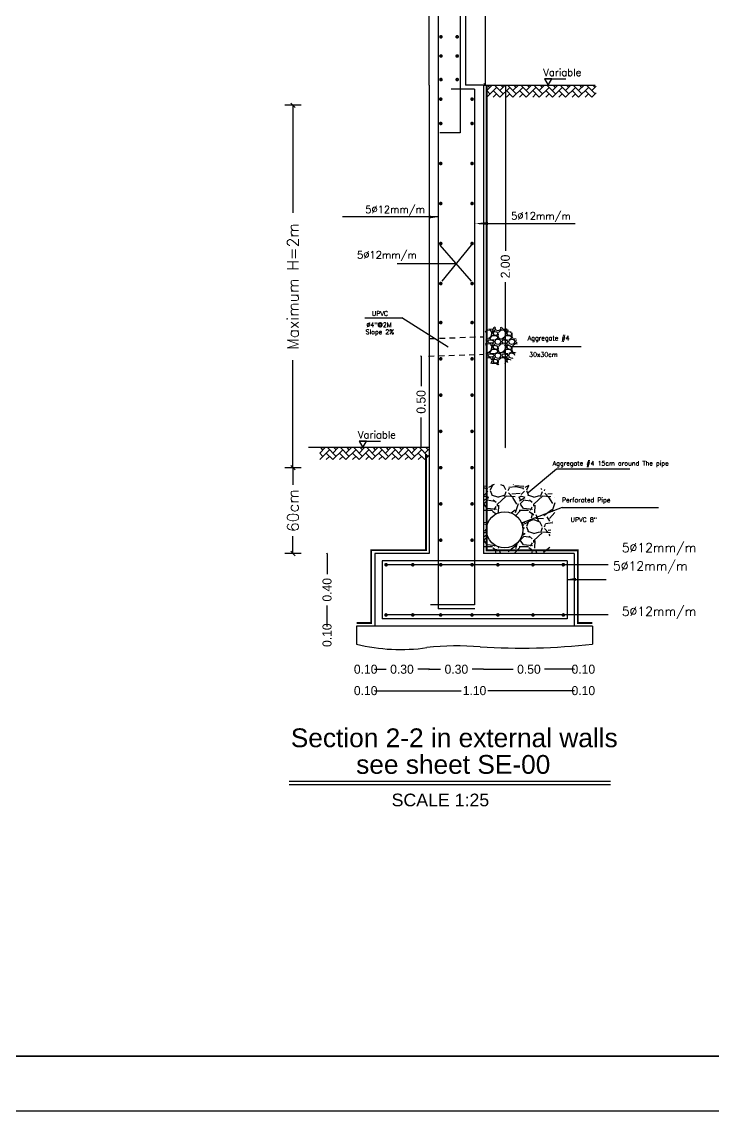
# Model space of a CAD drawing. Extents: x 166525 to 167198, y 178739 to 179747.
# Drawn here: x 167062.4 to 167077.65, y 178952.16 to 178976.19 of the extents above; entities that cross this region are included whole.
import ezdxf

# ---------------------------------------------------------------- set-up
doc = ezdxf.new("R2010")
doc.units = 0
doc.header["$MEASUREMENT"] = 0
for name, pattern in [('AUSGEZOGEN', [0]), ('DASHDOT', [25.4, 12.7, -6.35, 0, -6.35]), ('HIDDEN2', [0.1875, 0.125, -0.0625])]:
    doc.linetypes.add(name, pattern=pattern)
doc.layers.get('0').update_dxf_attribs({"linetype": 'CONTINUOUS'})
doc.layers.get('DEFPOINTS').update_dxf_attribs({"linetype": 'CONTINUOUS'})
for name, color, linetype in [('05', 1, 'CONTINUOUS'), ('10 Stru-Hatch', 8, 'CONTINUOUS'), ('11 Stru-Dim', 4, 'CONTINUOUS'), ('13 Stru-TEXT', 7, 'CONTINUOUS'), ('beams', 4, 'CONTINUOUS'), ('COVER', 7, 'CONTINUOUS'), ('DIM', 144, 'CONTINUOUS'), ('EBENE0', 7, 'AUSGEZOGEN'), ('FINCE', 2, 'CONTINUOUS'), ('HATCH', 40, 'CONTINUOUS'), ('HATCHSOLID', 5, 'CONTINUOUS'), ('MHATCH', 8, 'CONTINUOUS'), ('NUMBERS', 6, 'CONTINUOUS'), ('OUT', 6, 'CONTINUOUS'), ('points', 8, 'CONTINUOUS'), ('POLI', 3, 'CONTINUOUS'), ('RIB', 3, 'CONTINUOUS'), ('ST', 2, 'CONTINUOUS'), ('TEXT', 7, 'CONTINUOUS'), ('TXT', 6, 'CONTINUOUS'), ('win', 4, 'CONTINUOUS')]:
    doc.layers.add(name, color=color, linetype=linetype)
doc.styles.add('FUTURA', font='SAS_____.PFB')
doc.styles.add('ROMANS', font='romans.shx')
doc.styles.add('STABC', font='romans', dxfattribs={"bigfont": 'b'})
doc.dimstyles.new('1-25', dxfattribs={"dimtxt": 0.2, "dimasz": 0.01, "dimexe": 0, "dimexo": 0, "dimgap": 0.08, "dimtad": 0, "dimlfac": 0.25, "dimzin": 0, "dimdsep": 46, "dimtxsty": 'Standard', "dimblk1": 'OBLIQUE', "dimblk2": 'OBLIQUE', "dimsah": 1, "dimcen": 0, "dimse1": 1, "dimse2": 1, "dimclrd": 256, "dimclre": 256, "dimclrt": 4, "dimadec": 0, "dimazin": 0, "dimtfac": 5.555556, "dimtix": 1, "dimtofl": 0, "dimtmove": 2, "dimatfit": 3, "dimldrblk": 'OBLIQUE', "dimfxl": 1, "dimtolj": 1, "dimtzin": 0, "dimarcsym": 0})
doc.dimstyles.new('1.50', dxfattribs={"dimtxt": 0.1, "dimasz": 0.07, "dimexe": 0.18, "dimexo": 0.0625, "dimgap": 0.1, "dimtad": 0, "dimdec": 1, "dimlfac": 0.5, "dimzin": 0, "dimdsep": 46, "dimtxsty": 'STABC', "dimblk": 'OBLIQUE', "dimcen": 0, "dimse1": 1, "dimse2": 1, "dimclrd": 8, "dimclrt": 4, "dimadec": 0, "dimazin": 0, "dimtfac": 1, "dimtdec": 1, "dimtofl": 0, "dimtmove": 0, "dimatfit": 3, "dimfxl": 1, "dimtolj": 1, "dimtzin": 0, "dimarcsym": 0})
doc.dimstyles.new('D2', dxfattribs={"dimtxt": 0.25, "dimasz": 0.1, "dimexe": 0.18, "dimexo": 0.06, "dimgap": 0.09, "dimtad": 0, "dimzin": 0, "dimdsep": 46, "dimtxsty": 'ROMANS', "dimblk1": 'OBLIQUE', "dimblk2": 'OBLIQUE', "dimsah": 1, "dimcen": 0.09, "dimclrd": 3, "dimclre": 8, "dimclrt": 6, "dimadec": 0, "dimazin": 0, "dimtfac": 1, "dimtix": 1, "dimtofl": 0, "dimtmove": 2, "dimatfit": 3, "dimldrblk": 'OBLIQUE', "dimfxl": 1, "dimtolj": 1, "dimtzin": 0, "dimarcsym": 0})

# ---------------------------------------------------------------- blocks, each defined once
blk = doc.blocks.new('_OBLIQUE')
at = {"color": 0, "linetype": 'ByBlock'}
blk.add_line((-0.5, -0.5), (0.5, 0.5), dxfattribs=at)
blk = doc.blocks.new('*D1151')
at = {"layer": 'DEFPOINTS', "color": 0, "transparency": 16777216}
for p in [(167070.494, 178964.465), (167069.137, 178962.863), (167070.494, 178962.863)]:
    blk.add_point(p, dxfattribs=at)
at = {"layer": 'HATCHSOLID', "lineweight": -2, "transparency": 16777216}
for p, q in [((167069.137, 178964.465), (167069.137, 178964.011)), ((167069.137, 178962.863), (167069.137, 178963.317))]:
    blk.add_line(p, q, dxfattribs=at)
at = {"layer": 'HATCHSOLID', "lineweight": -2, "transparency": 16777216, "xscale": 0.01, "yscale": 0.01, "zscale": 0.01}
for p, rotation in [((167069.137, 178964.465), 90), ((167069.137, 178962.863), 270)]:
    blk.add_blockref('_OBLIQUE', p, dxfattribs=dict(at, rotation=rotation))
at = {"layer": 'HATCHSOLID', "color": 4, "transparency": 16777216, "insert": (167069.137, 178963.664), "char_height": 0.2, "attachment_point": 5, "rotation": 90}
blk.add_mtext('\\A1;0.40', dxfattribs=at)
blk = doc.blocks.new('*D1152')
at = {"layer": 'DEFPOINTS', "color": 0, "transparency": 16777216}
for p in [(167069.137, 178962.863), (167070.094, 178962.863), (167070.094, 178962.463)]:
    blk.add_point(p, dxfattribs=at)
at = {"layer": 'HATCHSOLID', "color": 4, "transparency": 16777216, "insert": (167069.137, 178962.663), "char_height": 0.2, "attachment_point": 5, "rotation": 90}
blk.add_mtext('\\A1;0.10', dxfattribs=at)
blk = doc.blocks.new('*D1153')
at = {"layer": 'DEFPOINTS', "color": 0, "transparency": 16777216}
for p in [(167071.389, 178964.465), (167072.589, 178964.463), (167071.389, 178961.911)]:
    blk.add_point(p, dxfattribs=at)
at = {"layer": 'HATCHSOLID', "lineweight": -2, "transparency": 16777216}
for p, q in [((167071.389, 178961.911), (167071.642, 178961.911)), ((167072.589, 178961.911), (167072.336, 178961.911))]:
    blk.add_line(p, q, dxfattribs=at)
at = {"layer": 'HATCHSOLID', "lineweight": -2, "transparency": 16777216, "xscale": 0.01, "yscale": 0.01, "zscale": 0.01, "rotation": 180}
blk.add_blockref('_OBLIQUE', (167071.389, 178961.911), dxfattribs=at)
at = {"layer": 'HATCHSOLID', "lineweight": -2, "transparency": 16777216, "xscale": 0.01, "yscale": 0.01, "zscale": 0.01}
blk.add_blockref('_OBLIQUE', (167072.589, 178961.911), dxfattribs=at)
at = {"layer": 'HATCHSOLID', "color": 4, "transparency": 16777216, "insert": (167071.989, 178961.911), "char_height": 0.2, "attachment_point": 5}
blk.add_mtext('\\A1;0.30', dxfattribs=at)
blk = doc.blocks.new('*D1154')
at = {"layer": 'DEFPOINTS', "color": 0, "transparency": 16777216}
for p in [(167070.189, 178964.465), (167071.389, 178964.465), (167070.189, 178961.911)]:
    blk.add_point(p, dxfattribs=at)
at = {"layer": 'HATCHSOLID', "lineweight": -2, "transparency": 16777216}
for p, q in [((167070.189, 178961.911), (167070.442, 178961.911)), ((167071.389, 178961.911), (167071.136, 178961.911))]:
    blk.add_line(p, q, dxfattribs=at)
at = {"layer": 'HATCHSOLID', "lineweight": -2, "transparency": 16777216, "xscale": 0.01, "yscale": 0.01, "zscale": 0.01, "rotation": 180}
blk.add_blockref('_OBLIQUE', (167070.189, 178961.911), dxfattribs=at)
at = {"layer": 'HATCHSOLID', "lineweight": -2, "transparency": 16777216, "xscale": 0.01, "yscale": 0.01, "zscale": 0.01}
blk.add_blockref('_OBLIQUE', (167071.389, 178961.911), dxfattribs=at)
at = {"layer": 'HATCHSOLID', "color": 4, "transparency": 16777216, "insert": (167070.789, 178961.911), "char_height": 0.2, "attachment_point": 5}
blk.add_mtext('\\A1;0.30', dxfattribs=at)
blk = doc.blocks.new('*D1155')
at = {"layer": 'DEFPOINTS', "color": 0, "transparency": 16777216}
for p in [(167070.189, 178964.465), (167069.789, 178962.863), (167069.789, 178961.911)]:
    blk.add_point(p, dxfattribs=at)
at = {"layer": 'HATCHSOLID', "color": 4, "transparency": 16777216, "insert": (167069.989, 178961.911), "char_height": 0.2, "attachment_point": 5}
blk.add_mtext('\\A1;0.10', dxfattribs=at)
blk = doc.blocks.new('*D1156')
at = {"layer": 'DEFPOINTS', "color": 0, "transparency": 16777216}
for p in [(167074.589, 178962.863), (167074.989, 178962.863), (167074.989, 178961.911)]:
    blk.add_point(p, dxfattribs=at)
at = {"layer": 'HATCHSOLID', "color": 4, "transparency": 16777216, "insert": (167074.789, 178961.911), "char_height": 0.2, "attachment_point": 5}
blk.add_mtext('\\A1;0.10', dxfattribs=at)
blk = doc.blocks.new('*D1157')
at = {"layer": 'DEFPOINTS', "color": 0, "transparency": 16777216}
for p in [(167072.589, 178964.463), (167074.589, 178964.463), (167072.589, 178961.911)]:
    blk.add_point(p, dxfattribs=at)
at = {"layer": 'HATCHSOLID', "lineweight": -2, "transparency": 16777216}
for p, q in [((167072.589, 178961.911), (167073.242, 178961.911)), ((167074.589, 178961.911), (167073.936, 178961.911))]:
    blk.add_line(p, q, dxfattribs=at)
at = {"layer": 'HATCHSOLID', "lineweight": -2, "transparency": 16777216, "xscale": 0.01, "yscale": 0.01, "zscale": 0.01, "rotation": 180}
blk.add_blockref('_OBLIQUE', (167072.589, 178961.911), dxfattribs=at)
at = {"layer": 'HATCHSOLID', "lineweight": -2, "transparency": 16777216, "xscale": 0.01, "yscale": 0.01, "zscale": 0.01}
blk.add_blockref('_OBLIQUE', (167074.589, 178961.911), dxfattribs=at)
at = {"layer": 'HATCHSOLID', "color": 4, "transparency": 16777216, "insert": (167073.589, 178961.911), "char_height": 0.2, "attachment_point": 5}
blk.add_mtext('\\A1;0.50', dxfattribs=at)
blk = doc.blocks.new('*D1158')
at = {"layer": 'DEFPOINTS', "color": 0, "transparency": 16777216}
for p in [(167074.589, 178963.043), (167074.989, 178963.043), (167074.589, 178961.439)]:
    blk.add_point(p, dxfattribs=at)
at = {"layer": 'HATCHSOLID', "color": 4, "transparency": 16777216, "insert": (167074.789, 178961.439), "char_height": 0.2, "attachment_point": 5}
blk.add_mtext('\\A1;0.10', dxfattribs=at)
blk = doc.blocks.new('*D1159')
at = {"layer": 'DEFPOINTS', "color": 0, "transparency": 16777216}
for p in [(167069.789, 178963.043), (167070.189, 178963.043), (167069.789, 178961.439)]:
    blk.add_point(p, dxfattribs=at)
at = {"layer": 'HATCHSOLID', "color": 4, "transparency": 16777216, "insert": (167069.989, 178961.439), "char_height": 0.2, "attachment_point": 5}
blk.add_mtext('\\A1;0.10', dxfattribs=at)
blk = doc.blocks.new('*D1160')
at = {"layer": 'DEFPOINTS', "color": 0, "transparency": 16777216}
for p in [(167068.385, 178974.351), (167073.161, 178974.351), (167070.533, 178966.357)]:
    blk.add_point(p, dxfattribs=at)
at = {"layer": 'NUMBERS', "color": 8, "lineweight": -2, "transparency": 16777216}
for p, q in [((167068.565, 178974.351), (167068.205, 178974.351)), ((167068.565, 178966.357), (167068.205, 178966.357))]:
    blk.add_line(p, q, dxfattribs=at)
at = {"layer": 'NUMBERS', "color": 3, "lineweight": -2, "transparency": 16777216}
for p, q in [((167068.385, 178974.351), (167068.385, 178971.98)), ((167068.385, 178966.357), (167068.385, 178968.728))]:
    blk.add_line(p, q, dxfattribs=at)
at = {"layer": 'NUMBERS', "color": 3, "lineweight": -2, "transparency": 16777216, "xscale": 0.1, "yscale": 0.1, "zscale": 0.1}
for p, rotation in [((167068.385, 178974.351), 90), ((167068.385, 178966.357), 270)]:
    blk.add_blockref('_OBLIQUE', p, dxfattribs=dict(at, rotation=rotation))
at = {"layer": 'NUMBERS', "color": 6, "transparency": 16777216, "insert": (167068.385, 178970.354), "char_height": 0.25, "attachment_point": 5, "rotation": 90, "style": 'ROMANS'}
blk.add_mtext('\\A1;Maximum H=2m', dxfattribs=at)
blk = doc.blocks.new('*D1161')
at = {"layer": 'DEFPOINTS', "color": 0, "transparency": 16777216}
for p in [(167070.189, 178962.863), (167074.589, 178962.863), (167070.189, 178961.439)]:
    blk.add_point(p, dxfattribs=at)
at = {"layer": 'HATCHSOLID', "lineweight": -2, "transparency": 16777216}
for p, q in [((167070.189, 178961.439), (167072.092, 178961.439)), ((167074.589, 178961.439), (167072.686, 178961.439))]:
    blk.add_line(p, q, dxfattribs=at)
at = {"layer": 'HATCHSOLID', "lineweight": -2, "transparency": 16777216, "xscale": 0.01, "yscale": 0.01, "zscale": 0.01, "rotation": 180}
blk.add_blockref('_OBLIQUE', (167070.189, 178961.439), dxfattribs=at)
at = {"layer": 'HATCHSOLID', "lineweight": -2, "transparency": 16777216, "xscale": 0.01, "yscale": 0.01, "zscale": 0.01}
blk.add_blockref('_OBLIQUE', (167074.589, 178961.439), dxfattribs=at)
at = {"layer": 'HATCHSOLID', "color": 4, "transparency": 16777216, "insert": (167072.389, 178961.439), "char_height": 0.2, "attachment_point": 5}
blk.add_mtext('\\A1;1.10', dxfattribs=at)
blk = doc.blocks.new('*D1162')
at = {"layer": 'DEFPOINTS', "color": 0, "transparency": 16777216}
for p in [(167072.658, 178974.794), (167073.069, 178974.794), (167071.389, 178966.8)]:
    blk.add_point(p, dxfattribs=at)
at = {"layer": 'HATCHSOLID', "lineweight": -2, "transparency": 16777216}
for p, q in [((167073.069, 178974.794), (167073.069, 178971.144)), ((167073.069, 178966.8), (167073.069, 178970.45))]:
    blk.add_line(p, q, dxfattribs=at)
at = {"layer": 'HATCHSOLID', "lineweight": -2, "transparency": 16777216, "xscale": 0.01, "yscale": 0.01, "zscale": 0.01}
for p, rotation in [((167073.069, 178974.794), 90), ((167073.069, 178966.8), 270)]:
    blk.add_blockref('_OBLIQUE', p, dxfattribs=dict(at, rotation=rotation))
at = {"layer": 'HATCHSOLID', "color": 4, "transparency": 16777216, "insert": (167073.069, 178970.797), "char_height": 0.2, "attachment_point": 5, "rotation": 90}
blk.add_mtext('\\A1;2.00', dxfattribs=at)
blk = doc.blocks.new('*D1307')
at = {"layer": 'DEFPOINTS', "color": 0, "transparency": 16777216}
for p in [(167071.211, 178968.818), (167071.375, 178968.818), (167071.389, 178966.8)]:
    blk.add_point(p, dxfattribs=at)
at = {"layer": 'HATCHSOLID', "lineweight": -2, "transparency": 16777216}
for p, q in [((167071.211, 178968.818), (167071.211, 178968.155)), ((167071.211, 178966.8), (167071.211, 178967.462))]:
    blk.add_line(p, q, dxfattribs=at)
at = {"layer": 'HATCHSOLID', "lineweight": -2, "transparency": 16777216, "xscale": 0.01, "yscale": 0.01, "zscale": 0.01}
for p, rotation in [((167071.211, 178968.818), 90), ((167071.211, 178966.8), 270)]:
    blk.add_blockref('_OBLIQUE', p, dxfattribs=dict(at, rotation=rotation))
at = {"layer": 'HATCHSOLID', "color": 4, "transparency": 16777216, "insert": (167071.211, 178967.809), "char_height": 0.2, "attachment_point": 5, "rotation": 90}
blk.add_mtext('\\A1;0.50', dxfattribs=at)
blk = doc.blocks.new('*D1308')
at = {"layer": 'DEFPOINTS', "color": 0, "transparency": 16777216}
for p in [(167071.09, 178966.357), (167068.385, 178964.465), (167071.389, 178964.465)]:
    blk.add_point(p, dxfattribs=at)
at = {"layer": 'NUMBERS', "color": 8, "lineweight": -2, "transparency": 16777216}
for p, q in [((167068.565, 178966.357), (167068.205, 178966.357)), ((167068.565, 178964.465), (167068.205, 178964.465))]:
    blk.add_line(p, q, dxfattribs=at)
at = {"layer": 'NUMBERS', "color": 3, "lineweight": -2, "transparency": 16777216}
for p, q in [((167068.385, 178966.357), (167068.385, 178965.977)), ((167068.385, 178964.465), (167068.385, 178964.845))]:
    blk.add_line(p, q, dxfattribs=at)
at = {"layer": 'NUMBERS', "color": 3, "lineweight": -2, "transparency": 16777216, "xscale": 0.1, "yscale": 0.1, "zscale": 0.1}
for p, rotation in [((167068.385, 178966.357), 90), ((167068.385, 178964.465), 270)]:
    blk.add_blockref('_OBLIQUE', p, dxfattribs=dict(at, rotation=rotation))
at = {"layer": 'NUMBERS', "color": 6, "transparency": 16777216, "insert": (167068.385, 178965.411), "char_height": 0.25, "attachment_point": 5, "rotation": 90, "style": 'ROMANS'}
blk.add_mtext('\\A1;60cm', dxfattribs=at)
blk = doc.blocks.new('*D1311')
at = {"color": 8, "lineweight": -2, "ltscale": 0.1, "transparency": 16777216}
for p, q in [((167072.632, 178978.794), (167072.632, 178977.04)), ((167072.632, 178974.794), (167072.632, 178976.549))]:
    blk.add_line(p, q, dxfattribs=at)
at = {"layer": 'DEFPOINTS', "color": 0, "ltscale": 0.1, "transparency": 16777216}
for p in [(167072.189, 178978.794), (167072.189, 178974.794), (167072.632, 178974.794)]:
    blk.add_point(p, dxfattribs=at)
at = {"color": 8, "lineweight": -2, "ltscale": 0.1, "transparency": 16777216, "xscale": 0.07, "yscale": 0.07, "zscale": 0.07}
for p, rotation in [((167072.632, 178978.794), 90), ((167072.632, 178974.794), 270)]:
    blk.add_blockref('_OBLIQUE', p, dxfattribs=dict(at, rotation=rotation))
at = {"color": 4, "ltscale": 0.1, "transparency": 16777216, "insert": (167072.632, 178976.794), "char_height": 0.1, "attachment_point": 5, "rotation": 90, "style": 'STABC'}
blk.add_mtext('\\A1;1.00', dxfattribs=at)

msp = doc.modelspace()

# ---------------------------------------------------------------- hatches: boundary and pattern name
at = {"layer": '10 Stru-Hatch'}
h = msp.add_hatch(dxfattribs=at)
h.set_pattern_fill('GRAVEL', color=256, scale=0.012)
h.set_pattern_definition([(228.0127875, (164995.301072, 178735.353086), (-2.43840000022, -2.74319999986), [0.041006573, -4.059658037]), (184.969741, (164995.27364, 178735.322606), (3.6575999986, 0.30480001737), [0.070368566, -6.966485867]), (132.5104471, (164995.203536, 178735.31651), (3.04800000132, -3.35279999887), [0.049617782, -4.912166735]), (267.273689, (164995.084664, 178735.24031), (0.30480000064, 6.09600000004), [0.064080542, -6.34397249]), (292.8336542, (164995.081616, 178735.176302), (-1.52400000015, 3.65759999999), [0.062836044, -6.22077693]), (357.273689, (164995.106, 178735.11839), (-6.09600000004, 0.30480000064), [0.064080542, -6.34397249]), (37.6942405, (164995.170008, 178735.115342), (-3.96239999987, -3.048000000264), [0.08474324, -8.38957384]), (72.2553284, (164995.237064, 178735.167158), (2.1336000006, 6.7055999999), [0.080006342, -7.920630792]), (121.4295656, (164995.261448, 178735.243358), (-2.438400000375, 3.96239999983), [0.06429756, -6.365465484]), (175.2363583, (164995.22792, 178735.298222), (3.3528, -0.30480000053), [0.073405594, -3.596872434]), (222.3974378, (164995.154768, 178735.3043175), (-3.657599999927, -3.352800000168), [0.09492935, -9.3980127]), (138.8140748, (164995.386416, 178735.237262), (-2.1335999999, 1.82880000017), [0.032400545, -3.2076679]), (171.4692344, (164995.362032, 178735.258598), (3.96240000015, -0.60959999932), [0.061641838, -6.10255668]), (225, (164995.30107, 178735.26774), (-8e-17, -0.3048), [0.04310512, -0.387947173]), (203.1985905, (164995.279736, 178735.304318), (1.52400000006, 0.6095999999), [0.02321296, -2.298074684]), (291.8014095, (164995.2584, 178735.295174), (-0.3048, 0.9144), [0.032827874, -1.60857036]), (30.9637565, (164995.27059, 178735.264694), (0.9144, 0.6096), [0.05331836, -1.72395578]), (161.565051, (164995.31631, 178735.29213), (0.6096, -0.3048), [0.038554457, -0.925307774]), (16.3895403, (164995.081616, 178735.295174), (3.04800000004, 0.91440000001), [0.05401056, -5.3470592]), (70.3461759, (164995.133432, 178735.310414), (-1.21920000013, -3.3528), [0.045311873, -4.48586588]), (293.1985905, (164995.316312, 178735.353086), (-0.6095999999, 1.52400000006), [0.04642561, -2.27486203]), (343.6104597, (164995.3346, 178735.310414), (-3.0480000001, 0.9143999998), [0.05401056, -5.3470592]), (339.4439548, (164995.081616, 178735.106198), (-1.524, 0.6096), [0.052084224, -2.552128118]), (294.7751406, (164995.130384, 178735.08791), (-1.52400000183, 3.35279999922), [0.043640654, -4.320431206]), (66.8014095, (164995.31936, 178735.048286), (0.6095999999, 1.52400000006), [0.04642561, -2.27486203]), (17.3540246, (164995.337648, 178735.090958), (-3.96239999997, -1.21920000027), [0.05109393, -5.058285118]), (69.4439548, (164995.17001, 178735.048286), (-0.6096, -1.524), [0.02604211, -2.57817023]), (101.3099325, (164995.30107, 178735.048286), (-0.3048, 1.2192), [0.01554175, -1.538639396]), (165.9637565, (164995.298024, 178735.063526), (0.9144, -0.3048), [0.062836044, -1.19388655]), (186.009006, (164995.237064, 178735.078766), (3.04800000002, 0.30480000016), [0.05823204, -5.764963784]), (303.6900675, (164995.27059, 178735.23726), (-0.3048, 0.6096), [0.043958866, -1.055013163]), (353.1572266, (164995.294976, 178735.200686), (5.181600000094, -0.609599999736), [0.07674681, -7.59792109]), (60.9453959, (164995.371176, 178735.191542), (-1.21920000005, -2.1336), [0.03138099, -3.10672708]), (90, (164995.38642, 178735.21897), (-0.3048, 0.3048), [0.018288, -0.286512]), (120.2564372, (164995.230968, 178735.08791), (1.21919999987, -2.1336000001), [0.042344035, -4.192072893]), (48.0127875, (164995.209632, 178735.124486), (2.43840000023, 2.74319999985), [0.082013146, -4.018651464]), (0, (164995.2645, 178735.18545), (0.3048, 0.3048), [0.079248, -0.225552]), (325.3048465, (164995.343744, 178735.185446), (3.04800000119, -2.13359999838), [0.048193147, -4.771118007]), (254.054604, (164995.38337, 178735.158014), (-0.3048, -1.2192), [0.04437949, -2.174598005]), (207.64597536, (164995.371176, 178735.115342), (-5.79120000028, -3.04799999963), [0.07225741, -7.15349573]), (175.42607874, (164995.307168, 178735.081814), (-3.96240000005, 0.304800000004), [0.076443535, -7.567901575])])
h.paths.add_polyline_path([(167072.62302, 178969.35379), (167072.64736, 178968.72326, 0.6321722), (167073.33391, 178969.04926, 0.65951217)])
at = {"layer": 'beams', "linetype": 'Continuous'}
h = msp.add_hatch(dxfattribs=at)
h.set_pattern_fill('GRAVEL', color=8, scale=0.8, style=0)
h.set_pattern_definition([(228.0128, (173039.86588, 178937.857123), (-6.3999985858, -7.2000010734), [0.1076288, -10.6552704]), (184.9697, (173039.79388, 178937.777123), (9.60000084133, 0.79999304562), [0.1846944, -18.28474]), (132.5104, (173039.60988, 178937.761123), (7.99999257477, -8.8000069392), [0.1302304, -12.8928256]), (267.2737, (173039.29788, 178937.561123), (0.7999968142, 16.00000023617), [0.1681904, -16.6508464]), (292.8337, (173039.28988, 178937.393123), (-4.0000079244, 9.59999712954), [0.164924, -16.3274984]), (357.2737, (173039.35388, 178937.241123), (-16.00000023617, 0.7999968142), [0.1681904, -16.6508464]), (37.6942, (173039.52188, 178937.233123), (-10.40000587662, -7.99999232422), [0.2224232, -22.0198792]), (72.2553, (173039.69788, 178937.369123), (5.60000861023, 17.5999969852), [0.2099904, -20.7890568]), (121.4296, (173039.76188, 178937.569123), (-6.40000658742, 10.39999602932), [0.16876, -16.7072584]), (175.2364, (173039.67388, 178937.71312), (8.80000075716, -0.79999322614), [0.1926656, -9.4406104]), (222.3974, (173039.48188, 178937.729123), (-9.60000588097, -8.79999366572), [0.2491584, -24.6667]), (138.8141, (173040.08988, 178937.55312), (-5.6000023575, 4.7999978507), [0.0850408, -8.4190752]), (171.4692, (173040.02588, 178937.609123), (10.39999862798, -1.60000632805), [0.1617896, -16.0172088]), (225, (173039.8659, 178937.6331), (-8e-17, -0.80000025), [0.1131368, -1.0182336]), (203.1986, (173039.80988, 178937.72912), (3.9999997846, 1.6000010602), [0.0609264, -6.031692]), (291.8014, (173039.75388, 178937.70512), (-0.7999999284, 2.4000002184), [0.0861624, -4.2219696]), (30.9638, (173039.78588, 178937.62512), (2.399998418, 1.600001987), [0.1399432, -4.5248184]), (161.5651, (173039.90588, 178937.69712), (1.600000348, -0.799998723), [0.1011928, -2.4286296]), (16.3895, (173039.28988, 178937.705123), (8.00000175882, 2.3999941679), [0.14176, -14.034276]), (70.3462, (173039.42588, 178937.745123), (-3.19999619794, -8.8000017086), [0.1189288, -11.7739264]), (293.1986, (173039.90588, 178937.85712), (-1.6000010602, 3.9999997846), [0.121852, -5.9707664]), (343.6105, (173039.95388, 178937.745123), (-8.00000175882, 2.3999941679), [0.14176, -14.034276]), (339.444, (173039.28988, 178937.20912), (-4.0000014757, 1.5999967972), [0.136704, -6.6984992]), (294.7751, (173039.41788, 178937.161123), (-3.99999375144, 8.8000027376), [0.1145424, -11.3397144]), (66.8014, (173039.91388, 178937.05712), (1.6000010602, 3.9999997846), [0.121852, -5.9707664]), (17.354, (173039.96188, 178937.169123), (-10.4000016154, -3.19999560185), [0.1341048, -13.2763392]), (69.444, (173039.52188, 178937.05712), (-1.5999967972, -4.0000014757), [0.068352, -6.7668512]), (101.3099, (173039.86588, 178937.05712), (-0.7999981057, 3.200000602), [0.040792, -4.0384232]), (165.9638, (173039.85788, 178937.09712), (2.400000437, -0.799998446), [0.164924, -3.13356]), (186.009, (173039.69788, 178937.137123), (7.99999980082, 0.799999454), [0.15284, -15.1311384]), (303.6901, (173039.78588, 178937.55312), (-0.800001068, 1.599999646), [0.1153776, -2.7690632]), (353.1572, (173039.84988, 178937.457123), (13.59999949254, -1.60000639836), [0.2014352, -19.9420504]), (60.9454, (173040.04988, 178937.43312), (-3.2000000218, -5.6000003077), [0.0823648, -8.1541392]), (90, (173040.0899, 178937.5051), (-0.8, 0.8), [0.048, -0.752]), (120.2564, (173039.68188, 178937.161123), (3.1999959095, -5.60000196475), [0.1111392, -11.002816]), (48.0128, (173039.62588, 178937.257123), (6.3999985858, 7.2000010734), [0.2152576, -10.5476416]), (0, (173039.7699, 178937.4171), (0.8, 0.8), [0.208, -0.592]), (325.3048, (173039.97788, 178937.417123), (-7.9999954073, 5.60000688774), [0.1264912, -12.5226192]), (254.0546, (173040.08188, 178937.34512), (-0.7999999114, -3.2000001014), [0.1164816, -5.7076064]), (207.646, (173040.04988, 178937.233123), (-15.19999664592, -8.00000617063), [0.189652, -18.7755792]), (175.4261, (173039.88188, 178937.145123), (-10.40000044677, 0.79999584094), [0.2006392, -19.8632592])])
edge = h.paths.add_edge_path()
edge.add_spline(control_points=[(167074.05436, 178964.46283), (167074.04976, 178964.65567), (167074.03992, 178965.06779), (167074.30335, 178965.70496), (167073.72093, 178965.98878), (167073.20117, 178965.98603), (167072.766, 178965.98639), (167072.58905, 178965.98653)], knot_values=[0, 0, 0, 0, 0.75491415, 1.61337929, 1.96397626, 2.93001546, 3.59204269, 3.59204269, 3.59204269, 3.59204269], degree=3, periodic=0)
edge.add_line((167072.58905, 178965.98653), (167072.58905, 178964.46283))
edge.add_line((167072.58905, 178964.46283), (167074.05436, 178964.46283))
h.paths.add_polyline_path([(167073.45436, 178964.98653, -1), (167072.65436, 178964.98653, -1)], flags=16)
at = {"layer": 'HATCH'}
h = msp.add_hatch(dxfattribs=at)
h.set_pattern_fill('AR-HBONE', color=256, scale=0.0256, style=0)
h.set_pattern_definition([(45, (167072.65782, 178974.52973), (0, 0.1448155), [0.3072, -0.1024]), (135, (167072.73023, 178974.60214), (0, 0.1448155), [0.3072, -0.1024])])
h.paths.add_polyline_path([(167075.072, 178974.79427), (167072.65782, 178974.79427), (167072.65782, 178974.52973), (167075.072, 178974.52973)])
h = msp.add_hatch(dxfattribs=at)
h.set_pattern_fill('AR-HBONE', color=256, scale=0.0256, style=0)
h.set_pattern_definition([(45, (167068.97486, 178966.53512), (0, 0.1448155), [0.3072, -0.1024]), (135, (167069.04726, 178966.60753), (0, 0.1448155), [0.3072, -0.1024])])
h.paths.add_polyline_path([(167071.38903, 178966.79966), (167068.97486, 178966.79966), (167068.97486, 178966.53512), (167071.38903, 178966.53512)])

# ---------------------------------------------------------------- linework, layer by layer
at = {"color": 2, "linetype": 'Continuous'}
for p, q in [((167072.39189, 178974.70802), (167071.87447, 178974.70802)), ((167072.07061, 178973.7427), (167071.62562, 178973.7427))]:
    msp.add_line(p, q, dxfattribs=at)
msp.add_line((167074.32533, 178965.48245), (167073.427, 178965.13193))
at = {"layer": '05'}
for p, q in [((167068.30308, 178959.44099), (167075.38759, 178959.44099)), ((167068.30308, 178959.36755), (167075.38759, 178959.36755))]:
    msp.add_line(p, q, dxfattribs=at)
at = {"layer": '11 Stru-Dim', "linetype": 'HIDDEN2'}
for p, q in [((167071.38903, 178969.2056), (167072.58903, 178969.24743)), ((167071.37478, 178968.81768), (167072.58903, 178968.85954))]:
    msp.add_line(p, q, dxfattribs=at)
at = {"layer": 'beams', "color": 2, "linetype": 'Continuous'}
msp.add_circle((167073.05436, 178964.98653), 0.4, dxfattribs=at)
at = {"layer": 'COVER', "flags": 128}
msp.add_lwpolyline([(167044.98142, 178994.48492), (167104.90267, 178994.48492), (167104.90267, 178952.16242), (167044.98142, 178952.16242)], close=True, dxfattribs=at)
at = {"layer": 'DIM', "color": 4, "linetype": 'ByBlock'}
msp.add_line((167072.58903, 178974.79427), (167075.05244, 178974.79427), dxfattribs=at)
at = {"layer": 'DIM'}
for p, q in [((167071.38903, 178966.015), (167071.38903, 178965.775)), ((167072.58903, 178965.615), (167072.58903, 178965.375))]:
    msp.add_line(p, q, dxfattribs=at)
at = {"layer": 'EBENE0', "color": 3, "linetype": 'AUSGEZOGEN'}
for p, q in [((167074.09471, 178974.93612), (167073.93091, 178974.93612)), ((167073.93091, 178974.93612), (167074.01281, 178974.79427)), ((167073.93091, 178974.93612), (167074.40296, 178974.93612)), ((167074.01281, 178974.79427), (167074.09471, 178974.93612)), ((167070.00668, 178966.94151), (167069.84288, 178966.94151)), ((167069.84288, 178966.94151), (167069.92478, 178966.79966)), ((167069.84288, 178966.94151), (167070.31494, 178966.94151)), ((167069.92478, 178966.79966), (167070.00668, 178966.94151))]:
    msp.add_line(p, q, dxfattribs=at)
at = {"layer": 'FINCE', "color": 7, "linetype": 'Continuous'}
for p in [(167069.97342, 178969.66416), (167071.8075, 178969.01712)]:
    msp.add_line(p, (167070.78236, 178969.66416), dxfattribs=at)
at = {"layer": 'FINCE', "color": 8, "linetype": 'Continuous'}
msp.add_line((167073.16893, 178969.02889), (167074.7445, 178969.02889), dxfattribs=at)
at = {"layer": 'MHATCH', "const_width": 0.03562, "flags": 128}
msp.add_lwpolyline([(167046.54892, 178993.27367), (167103.33517, 178993.27367), (167103.33517, 178953.37367), (167046.54892, 178953.37367)], close=True, dxfattribs=at)
at = {"layer": 'OUT', "color": 1}
for p, q in [((167071.38903, 178974.79427), (167071.38903, 178978.79427)), ((167072.18903, 178978.79427), (167072.18903, 178974.79427)), ((167071.38903, 178974.79427), (167071.38903, 178967.06284)), ((167072.58903, 178974.79427), (167072.18903, 178974.79427)), ((167072.58903, 178974.79427), (167072.58903, 178964.46284)), ((167071.38903, 178967.06284), (167071.38903, 178964.46502)), ((167070.18903, 178964.46502), (167070.18903, 178962.86284)), ((167071.38903, 178964.46502), (167070.18903, 178964.46502)), ((167074.58903, 178964.46284), (167072.58903, 178964.46284)), ((167074.58903, 178964.46284), (167074.58903, 178962.86284))]:
    msp.add_line(p, q, dxfattribs=at)
at = {"layer": 'OUT', "color": 2}
for p, q in [((167071.58618, 178978.63024), (167071.58618, 178963.24141)), ((167072.07061, 178978.63024), (167072.07061, 178973.7427)), ((167072.39189, 178974.70802), (167072.39189, 178963.33113)), ((167071.38903, 178966.79966), (167068.72892, 178966.79966)), ((167070.34903, 178964.30284), (167070.34903, 178963.02284)), ((167074.42903, 178964.30284), (167070.34903, 178964.30284)), ((167074.42903, 178964.30284), (167074.42903, 178963.02284)), ((167072.39189, 178963.33113), (167071.41857, 178963.33113)), ((167074.42903, 178963.02284), (167070.34903, 178963.02284)), ((167072.39548, 178963.24141), (167071.58618, 178963.24141))]:
    msp.add_line(p, q, dxfattribs=at)
at = {"layer": 'OUT'}
for p, q in [((167069.78903, 178962.86284), (167069.78903, 178962.46284)), ((167074.98903, 178962.86284), (167069.78903, 178962.86284)), ((167074.98903, 178962.86284), (167074.98903, 178962.46284))]:
    msp.add_line(p, q, dxfattribs=at)
for centre, radius, start, end in [((167070.75818, 178966.46267), 4.11557, 256.379904, 278.096287), ((167072.01434, 178956.63362), 5.79413, 85.056365, 96.705252), ((167073.41396, 178977.18006), 14.80127, 266.512755, 276.108687)]:
    msp.add_arc(centre, radius, start, end, dxfattribs=at)
at = {"layer": 'points', "color": 8}
for p, q in [((167073.5743, 178965.81362), (167074.20004, 178966.32971)), ((167074.20004, 178966.32971), (167075.81139, 178966.32971)), ((167074.32533, 178965.48245), (167076.44852, 178965.48245))]:
    msp.add_line(p, q, dxfattribs=at)
at = {"layer": 'RIB', "color": 8}
for p, q in [((167071.58618, 178971.88775), (167069.476, 178971.88775)), ((167072.48919, 178971.74447), (167074.60761, 178971.74447)), ((167071.62253, 178971.26973), (167072.31353, 178970.46973)), ((167072.31353, 178971.26973), (167071.66453, 178970.46973)), ((167071.97886, 178970.8572), (167070.68058, 178970.8572)), ((167075.33518, 178964.21643), (167070.40875, 178964.21643)), ((167074.42903, 178963.8936), (167075.29159, 178963.8936)), ((167075.33518, 178963.10935), (167070.40875, 178963.10935))]:
    msp.add_line(p, q, dxfattribs=at)
for points in [[(167071.3865, 178971.92103), (167071.3865, 178971.85447), (167071.58618, 178971.88775)], [(167072.68887, 178971.77775), (167072.68887, 178971.71119), (167072.39189, 178971.74447)], [(167074.62871, 178963.92688), (167074.62871, 178963.86032), (167074.42903, 178963.8936)]]:
    msp.add_solid(points, dxfattribs=at)
at = {"layer": 'ST', "const_width": 0.038}
for points in [[(167071.66995, 178975.86252, -1), (167071.62795, 178975.86252, -1)], [(167071.9855, 178975.86252, 1), (167072.0275, 178975.86252, 1)], [(167071.66995, 178975.43881, -1), (167071.62795, 178975.43881, -1)], [(167071.9855, 178975.43881, 1), (167072.0275, 178975.43881, 1)], [(167071.66995, 178974.91973, -1), (167071.62795, 178974.91973, -1)], [(167071.9855, 178974.91973, 1), (167072.0275, 178974.91973, 1)], [(167071.66453, 178974.48753, -1), (167071.62253, 178974.48753, -1)], [(167072.31353, 178974.48753, 1), (167072.35553, 178974.48753, 1)], [(167071.66453, 178973.95052, -1), (167071.62253, 178973.95052, -1)], [(167072.31353, 178973.95052, 1), (167072.35553, 178973.95052, 1)], [(167071.66453, 178973.06785, -1), (167071.62253, 178973.06785, -1)], [(167072.31353, 178973.06785, 1), (167072.35553, 178973.06785, 1)], [(167071.66453, 178972.18518, -1), (167071.62253, 178972.18518, -1)], [(167072.31353, 178972.18518, 1), (167072.35553, 178972.18518, 1)], [(167071.66453, 178971.3025, -1), (167071.62253, 178971.3025, -1)], [(167072.31353, 178971.3025, 1), (167072.35553, 178971.3025, 1)], [(167071.66453, 178970.41983, -1), (167071.62253, 178970.41983, -1)], [(167072.31353, 178970.41983, 1), (167072.35553, 178970.41983, 1)], [(167071.66453, 178969.55869, -1), (167071.62253, 178969.55869, -1)], [(167072.31353, 178969.55869, 1), (167072.35553, 178969.55869, 1)], [(167071.66453, 178968.75869, -1), (167071.62253, 178968.75869, -1)], [(167072.31353, 178968.75869, 1), (167072.35553, 178968.75869, 1)], [(167071.66453, 178967.95869, -1), (167071.62253, 178967.95869, -1)], [(167072.31353, 178967.95869, 1), (167072.35553, 178967.95869, 1)], [(167071.66453, 178967.15869, -1), (167071.62253, 178967.15869, -1)], [(167072.31353, 178967.15869, 1), (167072.35553, 178967.15869, 1)], [(167071.66453, 178966.35869, -1), (167071.62253, 178966.35869, -1)], [(167072.31353, 178966.35869, 1), (167072.35553, 178966.35869, 1)], [(167071.66453, 178965.55869, -1), (167071.62253, 178965.55869, -1)], [(167072.31353, 178965.55869, 1), (167072.35553, 178965.55869, 1)], [(167071.66453, 178964.75869, -1), (167071.62253, 178964.75869, -1)], [(167072.31353, 178964.75869, 1), (167072.35553, 178964.75869, 1)], [(167070.4588, 178964.21643, -1), (167070.4168, 178964.21643, -1)], [(167071.00682, 178964.21643, 1), (167071.04882, 178964.21643, 1)], [(167071.66453, 178964.21643, -1), (167071.62253, 178964.21643, -1)], [(167072.31353, 178964.21643, 1), (167072.35553, 178964.21643, 1)], [(167072.9247, 178964.21643, -1), (167072.8827, 178964.21643, -1)], [(167073.65715, 178964.21643, 1), (167073.69915, 178964.21643, 1)], [(167074.36832, 178964.21643, -1), (167074.32632, 178964.21643, -1)], [(167070.4588, 178963.10935, -1), (167070.4168, 178963.10935, -1)], [(167071.00682, 178963.10935, 1), (167071.04882, 178963.10935, 1)], [(167071.66453, 178963.10925, 1), (167071.62253, 178963.10925, 1)], [(167072.31353, 178963.10925, -1), (167072.35553, 178963.10925, -1)], [(167072.9247, 178963.10935, -1), (167072.8827, 178963.10935, -1)], [(167073.65715, 178963.10935, 1), (167073.69915, 178963.10935, 1)], [(167074.36832, 178963.10935, -1), (167074.32632, 178963.10935, -1)]]:
    msp.add_lwpolyline(points, format="xyb", close=True, dxfattribs=at)
at = {"layer": 'win', "linetype": 'DASHDOT', "const_width": 0.04}
for points in [[(167072.65782, 178974.79427), (167072.65782, 178964.53619), (167074.66837, 178964.53619), (167074.66837, 178962.93146), (167074.98837, 178962.93146)], [(167071.32024, 178966.65922), (167071.32024, 178964.53837), (167070.1097, 178964.53837), (167070.1097, 178962.93146), (167069.7897, 178962.93146)]]:
    msp.add_lwpolyline(points, dxfattribs=at)

# ---------------------------------------------------------------- texts
at = {"layer": '13 Stru-TEXT', "color": 7, "style": 'ROMANS'}
for s, p in [('UPVC', (167070.12617, 178969.7084)), ('%%C4"@2M', (167070.0065, 178969.45892)), ('Slope 2%%%', (167069.98774, 178969.30214)), ('Aggregate #4 ', (167073.5638, 178969.16591)), ('30x30cm', (167073.59432, 178968.80235)), ('Aggregate #4 15cm around The pipe', (167074.11153, 178966.40332)), ('Perforated Pipe', (167074.31679, 178965.59572)), ('UPVC 8"', (167074.50691, 178965.1606))]:
    msp.add_text(s, height=0.101376, dxfattribs=at).set_placement(p)
at = {"layer": 'POLI', "color": 6, "style": 'ROMANS'}
for s, height, p in [('Variable', 0.16, (167073.90679, 178974.99791)), ('5%%C12mm/m', 0.16, (167069.97893, 178971.97471)), ('5%%C12mm/m', 0.16, (167073.19572, 178971.83143)), ('5%%C12mm/m', 0.16, (167069.79871, 178970.97126)), ('Variable', 0.16, (167069.81877, 178967.0033)), ('5%%C12mm/m', 0.2, (167075.63717, 178964.49437)), ('5%%C12mm/m', 0.2, (167075.44434, 178964.09084)), ('5%%C12mm/m', 0.2, (167075.63717, 178963.08987))]:
    msp.add_text(s, height=height, dxfattribs=at).set_placement(p)
at = {"layer": 'TEXT', "color": 4, "style": 'FUTURA'}
for s, p in [(' Section 2-2 in external walls', (167068.17601, 178960.19209)), (' see sheet SE-00 ', (167069.61865, 178959.6051))]:
    msp.add_text(s, height=0.4145541, dxfattribs=at).set_placement(p)
at = {"layer": 'TXT', "style": 'FUTURA'}
msp.add_text('SCALE 1:25', height=0.28, dxfattribs=at).set_placement((167070.56066, 178958.88794))

# ---------------------------------------------------------------- dimensions: what is measured, and where the dimension line sits
at = {"ltscale": 0.1}
dim = msp.add_linear_dim(base=(167072.63163, 178974.79427), p1=(167072.18903, 178978.79427), p2=(167072.18903, 178974.79427), angle=90, text='1.00', dimstyle='1.50', override={"dimscale": 1}, dxfattribs=at)
dim.commit()
dim.dimension.update_dxf_attribs({"geometry": '*D1311', "text_midpoint": (167072.63163, 178976.79427)})
at = {"layer": 'HATCHSOLID', "color": 2}
dim = msp.add_linear_dim(base=(167073.0695, 178974.79427), p1=(167071.38903, 178966.79966), p2=(167072.65782, 178974.79427), angle=90, text='2.00', dimstyle='1-25', dxfattribs=at)
dim.commit()
dim.dimension.update_dxf_attribs({"geometry": '*D1162', "text_midpoint": (167073.0695, 178970.79696)})
for base, p1, p2, picture, middle in [((167071.21135, 178968.81768), (167071.38903, 178966.79966), (167071.37478, 178968.81768), '*D1307', (167071.21135, 178967.80867)), ((167069.13711, 178962.86284), (167070.49364, 178964.46502), (167070.49364, 178962.86284), '*D1151', (167069.13711, 178963.66393)), ((167069.13711, 178962.86284), (167070.09364, 178962.46284), (167070.09364, 178962.86284), '*D1152', (167069.13711, 178962.66284))]:
    dim = msp.add_linear_dim(base=base, p1=p1, p2=p2, angle=90, dimstyle='1-25', dxfattribs=at)
    dim.commit()
    dim.dimension.update_dxf_attribs({"geometry": picture, "text_midpoint": middle})
for base, p1, p2, picture, middle in [((167069.78903, 178961.91122), (167070.18903, 178964.46502), (167069.78903, 178962.86284), '*D1155', (167069.98903, 178961.91122)), ((167070.18903, 178961.91122), (167071.38903, 178964.46502), (167070.18903, 178964.46502), '*D1154', (167070.78903, 178961.91122)), ((167071.38903, 178961.91122), (167072.58903, 178964.46284), (167071.38903, 178964.46502), '*D1153', (167071.98903, 178961.91122)), ((167072.58903, 178961.91122), (167074.58903, 178964.46284), (167072.58903, 178964.46284), '*D1157', (167073.58903, 178961.91122)), ((167069.78903, 178961.43877), (167070.18903, 178963.0429), (167069.78903, 178963.0429), '*D1159', (167069.98903, 178961.43877)), ((167074.58903, 178961.43877), (167074.98903, 178963.0429), (167074.58903, 178963.0429), '*D1158', (167074.78903, 178961.43877)), ((167074.98903, 178961.91122), (167074.58903, 178962.86284), (167074.98903, 178962.86284), '*D1156', (167074.78903, 178961.91122))]:
    dim = msp.add_linear_dim(base=base, p1=p1, p2=p2, dimstyle='1-25', dxfattribs=at)
    dim.commit()
    dim.dimension.update_dxf_attribs({"geometry": picture, "text_midpoint": middle})
dim = msp.add_aligned_dim(p1=(167074.58903, 178962.86284), p2=(167070.18903, 178962.86284), distance=1.42406, dimstyle='1-25', dxfattribs=at)
dim.commit()
dim.dimension.update_dxf_attribs({"geometry": '*D1161', "text_midpoint": (167072.38903, 178961.43877)})
at = {"layer": 'NUMBERS', "color": 1}
for base, p1, p2, angle, text, picture, middle in [((167068.38501, 178974.35133), (167070.53343, 178966.35672), (167073.16076, 178974.35133), 270, 'Maximum H=2m', '*D1160', (167068.38501, 178970.35403)), ((167068.38501, 178964.46502), (167071.09007, 178966.35672), (167071.38903, 178964.46502), 90, '60cm', '*D1308', (167068.38501, 178965.41087))]:
    dim = msp.add_linear_dim(base=base, p1=p1, p2=p2, angle=angle, text=text, dimstyle='D2', override={"dimfxl": 0.18, "dimfxlon": 1}, dxfattribs=at)
    dim.commit()
    dim.dimension.update_dxf_attribs({"geometry": picture, "text_midpoint": middle})

doc.saveas('drawing.dxf')
